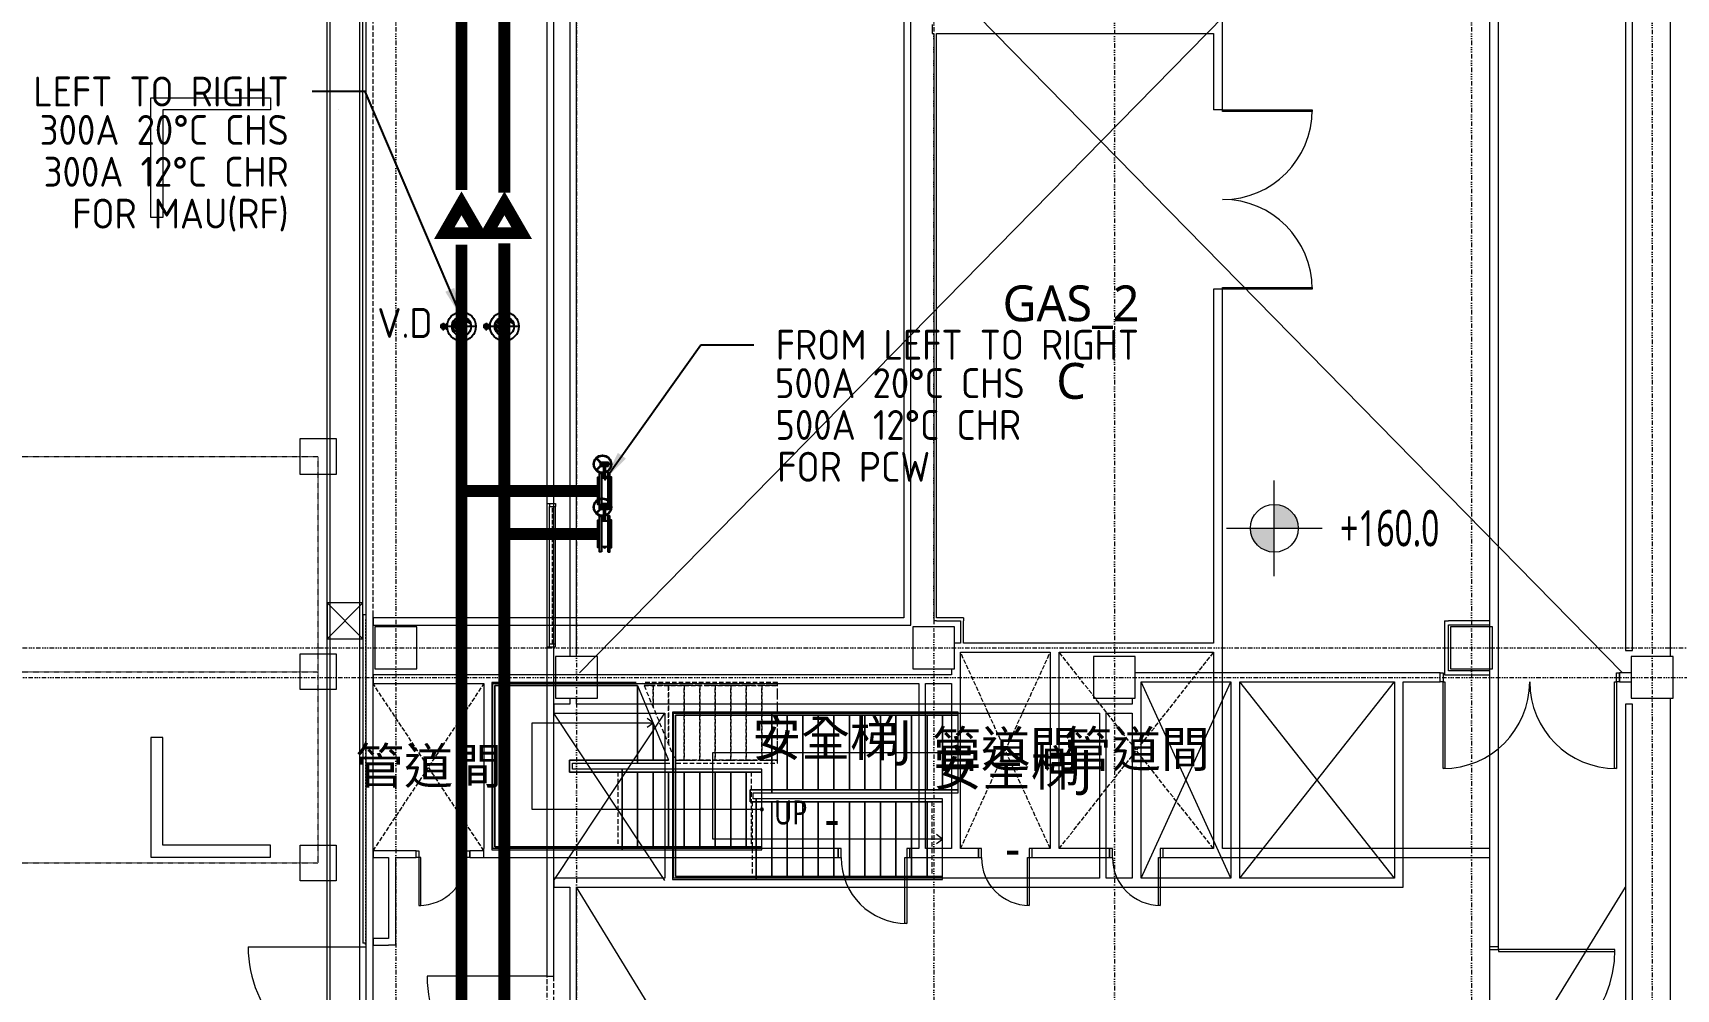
# Model space of a CAD drawing. Extents: x -168053 to 290600, y -560063 to 131745.
# Drawn here: x -9098 to 18400, y 24785 to 40782 of the extents above; entities that cross this region are included whole.
import ezdxf
from ezdxf.enums import TextEntityAlignment as Align

# ---------------------------------------------------------------- set-up
doc = ezdxf.new("R2010")
doc.units = 0
doc.header["$LTSCALE"] = 250
for name, pattern in [('H12PL1$0$DOTK2', [0.0166, 0.0083, -0.0083]), ('H12PL1$0$HIDDEN', [0.4, 0.3, -0.1]), ('H12PL1$0$JJP_三點線', [0.9, 0.3, -0.15, 0, -0.15, 0, -0.15, 0, -0.15]), ('H12PL1$0$JJP_虛線(退縮線、投影線、地下室範圍、非屬本工程、圖面分區)', [0.45, 0.3, -0.15]), ('H12PL1$0$虛線', [0.846667, 0.423333, -0.423333]), ('H12PL25$0$HIDDEN', [0.4, 0.3, -0.1]), ('H12PL25$0$JJP_三點線', [0.9, 0.3, -0.15, 0, -0.15, 0, -0.15, 0, -0.15]), ('H12PL25$0$JJP_虛線(退縮線、投影線、地下室範圍、非屬本工程、圖面分區)', [0.45, 0.3, -0.15]), ('XFM2P25-200K$0$CENTER', [2, 1.25, -0.25, 0.25, -0.25])]:
    doc.linetypes.add(name, pattern=pattern)
for name, color, linetype in [('H12PL1$0$A-LABEL-HIGH.200K', 252, 'Continuous'), ('H12PL1$0$A-OBJE-2D', 252, 'Continuous'), ('H12PL1$0$A-STRS', 252, 'Continuous'), ('H12PL1$0$A-TEXT', 252, 'Continuous'), ('H12PL1$0$A-WALL-EX', 252, 'Continuous'), ('H12PL1$0$A-WALL-IN', 252, 'Continuous'), ('H12PL1$0$A-ZONE', 252, 'Continuous'), ('H12PL1$0$Door', 252, 'Continuous'), ('H12PL1$0$Hattch', 252, 'Continuous'), ('H12PL1$0$L10_14_Defpoints', 252, 'Continuous'), ('H12PL1$0$L10_14_SIAGE1', 252, 'Continuous'), ('H12PL1$0$L10_14_SIAGE2', 252, 'Continuous'), ('H12PL1$0$L10_14_STANTION新設', 252, 'Continuous'), ('H12PL1$0$L10_14_SUGATA3', 252, 'Continuous'), ('H12PL1$0$L10_14_SUGATA4', 252, 'Continuous'), ('H12PL1$0$L10_14_TATEGU1', 252, 'Continuous'), ('H12PL1$0$L10_14_TATEGU3', 252, 'Continuous'), ('H12PL1$0$S-COL', 252, 'Continuous'), ('H12PL1$0$S-FNDN', 252, 'Continuous'), ('H12PL1$0$S-GRID', 252, 'Continuous'), ('H12PL25$0$A-OBJE-2D', 252, 'Continuous'), ('H12PL25$0$A-STRS', 252, 'Continuous'), ('H12PL25$0$A-WALL-EX', 252, 'Continuous'), ('H12PL25$0$A-WALL-IN', 252, 'Continuous'), ('H12PL25$0$A-ZONE', 252, 'Continuous'), ('H12PL25$0$Door', 252, 'Continuous'), ('H12PL25$0$S-COL', 252, 'Continuous'), ('H12PL25$0$S-GRID', 252, 'Continuous'), ('H12PL25$0$Window', 252, 'Continuous'), ('XFM2P25-200K$0$$0$M-PIPE-TEXT', 3, 'Continuous'), ('XFM2P25-200K$0$$0$M-PIPE-TEXT-ARROR', 91, 'Continuous'), ('XFM2P25-200K$0$M-CWTR-CENT', 1, 'XFM2P25-200K$0$CENTER'), ('XFM2P25-200K$0$M-CWTR-PIPE', 4, 'Continuous'), ('XFM2P25-200K$0$M-PIPE-CHWR13', 94, 'Continuous'), ('XFM2P25-200K$0$M-PIPE-CHWS12', 130, 'Continuous'), ('XFM2P25-200K$0$U-PCW-V', 2, 'Continuous')]:
    doc.layers.add(name, color=color, linetype=linetype)
doc.styles.add('H12PL1$0$Standard', font='', dxfattribs={"width": 0.8})
doc.styles.add('H12PL25$0$Standard', font='', dxfattribs={"width": 0.8})
doc.styles.add('XFM2P25-200K$0$$0$aa-txt', font='isocp.shx', dxfattribs={"bigfont": 'chineset.shx'})
doc.styles.get('H12PL1$0$Standard').set_extended_font_data('Microsoft JhengHei')
doc.styles.get('H12PL25$0$Standard').set_extended_font_data('Microsoft JhengHei')
doc.dimstyles.new('XFM2P25-200K$0$$0$adim-200', dxfattribs={"dimscale": 200, "dimtxt": 0.3, "dimasz": 2.5, "dimexe": 0.1, "dimexo": 0.5, "dimgap": 0.15, "dimtad": 0, "dimdec": 4, "dimzin": 3, "dimdsep": 46, "dimtxsty": 'XFM2P25-200K$0$$0$aa-txt', "dimcen": 2.5, "dimclrd": 256, "dimclre": 256, "dimclrt": 256, "dimadec": 0, "dimazin": 0, "dimtfac": 1, "dimtdec": 4, "dimtmove": 0, "dimatfit": 3, "dimfxl": 1, "dimtolj": 1, "dimtzin": 0, "dimarcsym": 0})

# ---------------------------------------------------------------- blocks, each defined once
blk = doc.blocks.new('XFM2P25-200K$0$BV-16-P')
at = {"layer": 'XFM2P25-200K$0$U-PCW-V'}
for p, q in [((-2.6, 54.1), (6.4, 45)), ((-2.6, 35.3), (6.4, 44.3)), ((-1.9, 54.8), (7, 45.8)), ((-1.9, 34.6), (7, 43.5)), ((3.8, 47.6), (3.8, 41.7)), ((4.8, 48), (17.7, 48)), ((4.8, 41.3), (17.7, 41.3)), ((21.7, 45.2), (9.1, 45.2)), ((21.7, 44.2), (9.1, 44.2)), ((10, 30.8), (10, 41.3)), ((10, 21.6), (10, 29.8)), ((12.9, 31.7), (12.9, 41.3)), ((12.9, 21.6), (12.9, 30.6)), ((17.7, 45.2), (17.7, 48)), ((17.7, 41.3), (17.7, 44.2)), ((16.6, 21.6), (6.4, 21.6)), ((16.6, -21.6), (6.4, -21.6)), ((10.1, -22.8), (10.1, -21.9)), ((12.4, -23.1), (10.5, -23.1)), ((10.8, -22.8), (10.8, -21.9)), ((12.1, -22.8), (12.1, -21.9)), ((12.8, -22.8), (12.8, -21.9))]:
    blk.add_line(p, q, dxfattribs=at)
for points in [[(6.4, -29.8), (2.7, -29.8), (2.7, 29.8), (6.4, 29.8), (6.4, -29.8)], [(16.6, -29.8), (20.2, -29.8), (20.2, 29.8), (16.6, 29.8), (16.6, -29.8)], [(2.7, -22.9), (0, -22.9), (0, 22.9), (2.7, 22.9)], [(20.2, -22.9), (22.9, -22.9), (22.9, 22.9), (20.2, 22.9)]]:
    blk.add_lwpolyline(points, dxfattribs=at)
for radius in [15, 14, 1.4, 0.849]:
    blk.add_circle((7.8, 44.7), radius, dxfattribs=at)
for centre, radius, start, end in [((9.8, -21.9), 0.342, 12.6804, 90), ((10.5, -21.9), 0.342, 12.6804, 167.3196), ((10.5, -22.7), 0.342, 192.6804, 347.3196), ((11.5, -22.6), 0.967, 46.3972, 133.6028), ((11.5, -22.1), 0.967, 226.3972, 313.6028), ((12.4, -21.9), 0.342, 12.6804, 167.3196), ((12.4, -22.7), 0.342, 192.6804, 347.3196), ((13.1, -21.9), 0.342, 90, 167.3196)]:
    blk.add_arc(centre, radius, start, end, dxfattribs=at)
blk = doc.blocks.new('*X29')
at = {"color": 0, "linetype": 'Continuous'}
for p, q in [((23878.14, 19730.59), (23880.07, 19732.52)), ((23878.18, 19729.39), (23881.3, 19732.51)), ((23878.59, 19728.57), (23882.28, 19732.26)), ((23879.23, 19727.97), (23883.12, 19731.86)), ((23880.12, 19727.62), (23883.83, 19731.33)), ((23881.21, 19727.47), (23884.44, 19730.7)), ((23882.02, 19727.05), (23884.93, 19729.96)), ((23882.61, 19726.4), (23885.3, 19729.09)), ((23882.8, 19724.12), (23885.48, 19726.79)), ((23882.96, 19725.51), (23885.52, 19728.07)), ((23883.38, 19723.46), (23884.65, 19724.73)), ((23881.32, 19722.63), (23881.45, 19722.77))]:
    blk.add_line(p, q, dxfattribs=at)
blk = doc.blocks.new('XFM2P25-200K$0$BVH-12-T')
at = {"layer": 'XFM2P25-200K$0$M-CWTR-CENT'}
for p, q in [((-22.7, 0), (22.7, 0)), ((0, -22.7), (0, 22.7))]:
    blk.add_line(p, q, dxfattribs=at)
at = {"layer": 'XFM2P25-200K$0$M-CWTR-PIPE'}
blk.add_circle((0, 0), 16.2, dxfattribs=at)
for centre, start, end in [((0.2, 8.1), 91.0793, 268.9207), ((-0.2, -8.1), 271.0793, 88.9207)]:
    blk.add_arc(centre, 8.1, start, end, dxfattribs=at)
at = {"layer": 'XFM2P25-200K$0$U-PCW-V'}
for p, q in [((-5, 31.2), (-5, 29.5)), ((5, 31.2), (-5, 31.2)), ((-5, 29.5), (5, 29.5)), ((-4.5, 31.7), (-4.5, 31.3)), ((-4.5, 28.9), (-4.5, 29.4)), ((-3.5, 31.8), (-4.4, 31.8)), ((-3.5, 28.8), (-4.4, 28.8)), ((-4.2, 31.7), (-4.2, 31.3)), ((-4.2, 28.9), (-4.2, 29.4)), ((-3.7, 31.7), (-3.7, 31.3)), ((-3.7, 28.9), (-3.7, 29.4)), ((-3.4, 31.7), (-3.4, 31.3)), ((-3.4, 28.9), (-3.4, 29.4)), ((-2.9, 33.5), (-2.9, 33)), ((-2.4, 33.5), (-2.9, 33.5)), ((-2.4, 33), (-2.9, 33)), ((-2.4, 31.8), (-2.4, 34.7)), ((2.4, 34.7), (-2.4, 34.7)), ((2.4, 31.8), (-2.4, 31.8)), ((-2.1, 26), (-2.1, 29.4)), ((-1.5, 24.1), (-1.5, 28.5)), ((-1.1, 31.2), (-1.1, 31.8)), ((1.1, 31.2), (1.1, 31.8)), ((1.5, 24.1), (1.5, 28.5)), ((2.1, 26), (2.1, 29.4)), ((2.4, 31.8), (2.4, 34.7)), ((2.4, 33.5), (2.9, 33.5)), ((2.4, 33), (2.9, 33)), ((2.9, 33.5), (2.9, 33)), ((3.4, 31.7), (3.4, 31.3)), ((3.4, 28.9), (3.4, 29.4)), ((3.5, 31.8), (4.4, 31.8)), ((3.5, 28.8), (4.4, 28.8)), ((3.7, 31.7), (3.7, 31.3)), ((3.7, 28.9), (3.7, 29.4)), ((4.2, 31.7), (4.2, 31.3)), ((4.2, 28.9), (4.2, 29.4)), ((4.5, 31.7), (4.5, 31.3)), ((4.5, 28.9), (4.5, 29.4)), ((5, 31.2), (5, 29.5)), ((-4.1, 24.9), (-4.1, 23.8)), ((-3.1, 25.9), (-2.5, 25.9)), ((3.1, 25.9), (2.5, 25.9)), ((4.1, 24.9), (4.1, 23.8))]:
    blk.add_line(p, q, dxfattribs=at)
blk.add_circle((0, 0), 24.1, dxfattribs=at)
for centre, radius, start, end in [((-4.7, 31.3), 0.143, 270, 347.3196), ((-4.7, 29.3), 0.143, 12.6804, 90), ((-4.4, 31.7), 0.143, 12.6804, 167.3196), ((-4.4, 31.3), 0.143, 192.6804, 347.3196), ((-4.4, 29.3), 0.143, 12.6804, 167.3196), ((-4.4, 29), 0.143, 192.6804, 347.3196), ((-4, 31.4), 0.406, 46.3972, 133.6028), ((-4, 31.6), 0.406, 226.3972, 313.6028), ((-4, 29.1), 0.406, 46.3972, 133.6028), ((-4, 29.2), 0.406, 226.3972, 313.6028), ((-3.5, 31.7), 0.143, 12.6804, 167.3196), ((-3.5, 31.3), 0.143, 192.6804, 347.3196), ((-3.5, 29.3), 0.143, 12.6804, 167.3196), ((-3.5, 29), 0.143, 192.6804, 347.3196), ((-3.3, 31.3), 0.143, 192.6804, 270), ((-3.3, 29.3), 0.143, 90, 167.3196), ((-2.5, 28.5), 1, 0, 90), ((2.5, 28.5), 1, 90, 180), ((3.3, 31.3), 0.143, 270, 347.3196), ((3.3, 29.3), 0.143, 12.6804, 90), ((3.5, 31.7), 0.143, 12.6804, 167.3196), ((3.5, 31.3), 0.143, 192.6804, 347.3196), ((3.5, 29.3), 0.143, 12.6804, 167.3196), ((3.5, 29), 0.143, 192.6804, 347.3196), ((4, 31.4), 0.406, 46.3972, 133.6028), ((4, 31.6), 0.406, 226.3972, 313.6028), ((4, 29.1), 0.406, 46.3972, 133.6028), ((4, 29.2), 0.406, 226.3972, 313.6028), ((4.4, 31.7), 0.143, 12.6804, 167.3196), ((4.4, 31.3), 0.143, 192.6804, 347.3196), ((4.4, 29.3), 0.143, 12.6804, 167.3196), ((4.4, 29), 0.143, 192.6804, 347.3196), ((4.7, 31.3), 0.143, 192.6804, 270), ((4.7, 29.3), 0.143, 90, 167.3196), ((-3.1, 24.9), 1, 90, 180), ((-2.5, 26.9), 1, 270, 0), ((2.5, 26.9), 1, 180, 270), ((3.1, 24.9), 1, 0, 90)]:
    blk.add_arc(centre, radius, start, end, dxfattribs=at)
at = {"layer": 'XFM2P25-200K$0$M-CWTR-PIPE', "xscale": 3.2385, "yscale": 3.2385, "zscale": 3.2385}
blk.add_blockref('*X29', (-77337.1, -63887.7), dxfattribs=at)
blk = doc.blocks.new('H12PL25')
at = {"layer": 'H12PL25$0$A-OBJE-2D', "lineweight": 0}
for p, q in [((50, 30075), (17500, 47875)), ((17500, 30075), (50, 47875)), ((9450, 26640), (10950, 29925)), ((10950, 26640), (9450, 29925)), ((11100, 26640), (13685, 29925)), ((13685, 26640), (11100, 29925)), ((-380, 26602.5), (1475, 29400)), ((1475, 26602.5), (-380, 29400)), ((0, -2100), (17550, 26490)), ((17550, -2100), (0, 26490))]:
    blk.add_line(p, q, dxfattribs=at)
at = {"layer": 'H12PL25$0$A-STRS', "lineweight": 0}
for p, q in [((3265, 29420), (1605, 29420)), ((1605, 29420), (1605, 26620)), ((1655, 26670), (1655, 29370)), ((1655, 29370), (3265, 29370)), ((3265, 29370), (1655, 29370)), ((1655, 29370), (1655, 26670)), ((3265, 29370), (1655, 29370)), ((1655, 29370), (1655, 26670)), ((3265, 29370), (3265, 29420)), ((6385, 29420), (3265, 29420)), ((3265, 29420), (3265, 29370)), ((3265, 29370), (6385, 29370)), ((6385, 29370), (3265, 29370)), ((3265, 29370), (3265, 28120)), ((3265, 29370), (3265, 28120)), ((3265, 28120), (3265, 29370)), ((3525, 29370), (3265, 29370)), ((3265, 29370), (3265, 28120)), ((3525, 29370), (3525, 28120)), ((3525, 28120), (3525, 29370)), ((3525, 29370), (3525, 28120)), ((3785, 29370), (3525, 29370)), ((3785, 29370), (3785, 28120)), ((3785, 28120), (3785, 29370)), ((3785, 29370), (3785, 28120)), ((4045, 29370), (3785, 29370)), ((4045, 29370), (4045, 28120)), ((4045, 28120), (4045, 29370)), ((4045, 29370), (4045, 28120)), ((4305, 29370), (4045, 29370)), ((4305, 29370), (4305, 28120)), ((4305, 28120), (4305, 29370)), ((4305, 29370), (4305, 28120)), ((4565, 29370), (4305, 29370)), ((4565, 29370), (4565, 28120)), ((4565, 28120), (4565, 29370)), ((4565, 29370), (4565, 28120)), ((4825, 29370), (4565, 29370)), ((4825, 29370), (4825, 28120)), ((4825, 28120), (4825, 29370)), ((4825, 29370), (4825, 28120)), ((5085, 29370), (4825, 29370)), ((5085, 29370), (5085, 28120)), ((5085, 28120), (5085, 29370)), ((5085, 29370), (5085, 28120)), ((5345, 29370), (5085, 29370)), ((5345, 29370), (5345, 28120)), ((5345, 28120), (5345, 29370)), ((5345, 29370), (5345, 28120)), ((5605, 29370), (5345, 29370)), ((5605, 29370), (5605, 28120)), ((5605, 28120), (5605, 29370)), ((5605, 29370), (5605, 28120)), ((5865, 29370), (5605, 29370)), ((5865, 29370), (5865, 28120)), ((5865, 28120), (5865, 29370)), ((5865, 29370), (5865, 28120)), ((6125, 29370), (5865, 29370)), ((6125, 29370), (6125, 28120)), ((6125, 28120), (6125, 29370)), ((6125, 29370), (6125, 28120)), ((6385, 29370), (6125, 29370)), ((6385, 29370), (6385, 29420)), ((6385, 28120), (6385, 29370)), ((6385, 28120), (6385, 29370)), ((2280, 27295), (2280, 28745)), ((2280, 28745), (3265, 28745)), ((3265, 28745), (6125, 28745)), ((6125, 28745), (6385, 28745)), ((3265, 28120), (2905, 28120)), ((2905, 28120), (2905, 27920)), ((2905, 27920), (2905, 28120)), ((2905, 28120), (3265, 28120)), ((2905, 27920), (2905, 28120)), ((2905, 28120), (3265, 28120)), ((2955, 27970), (2955, 28070)), ((2955, 28070), (3265, 28070)), ((3265, 28070), (3265, 28120)), ((6385, 28120), (3265, 28120)), ((3265, 28120), (3265, 28070)), ((3265, 28120), (6385, 28120)), ((3265, 28120), (3525, 28120)), ((3265, 28070), (6385, 28070)), ((3525, 28120), (3785, 28120)), ((3785, 28120), (4045, 28120)), ((4045, 28120), (4305, 28120)), ((4305, 28120), (4565, 28120)), ((4565, 28120), (4825, 28120)), ((4825, 28120), (5085, 28120)), ((5085, 28120), (5345, 28120)), ((5345, 28120), (5605, 28120)), ((5605, 28120), (5865, 28120)), ((5865, 28120), (6125, 28120)), ((6125, 28120), (6385, 28120)), ((6385, 28070), (6385, 28120)), ((2905, 27920), (3005, 27920)), ((2937.34, 27920), (2905, 27920)), ((3005, 27920), (2905, 27920)), ((3005, 27920), (2937.34, 27920)), ((3005, 27970), (2955, 27970)), ((6125, 27970), (3005, 27970)), ((3005, 27970), (3005, 27920)), ((3005, 27920), (3005, 27970)), ((3005, 27920), (6125, 27920)), ((6125, 27920), (3005, 27920)), ((3005, 26670), (3005, 27920)), ((3005, 26670), (3005, 27920)), ((3005, 26670), (3005, 27920)), ((3265, 27920), (3005, 27920)), ((3005, 27920), (3005, 26670)), ((3005, 26670), (3005, 27920)), ((3265, 26670), (3265, 27920)), ((3525, 27920), (3265, 27920)), ((3265, 27920), (3265, 26670)), ((3265, 26670), (3265, 27920)), ((3525, 26670), (3525, 27920)), ((3785, 27920), (3525, 27920)), ((3525, 27920), (3525, 26670)), ((3525, 26670), (3525, 27920)), ((3785, 26670), (3785, 27920)), ((4045, 27920), (3785, 27920)), ((3785, 27920), (3785, 26670)), ((3785, 26670), (3785, 27920)), ((4045, 26670), (4045, 27920)), ((4305, 27920), (4045, 27920)), ((4045, 27920), (4045, 26670)), ((4045, 26670), (4045, 27920)), ((4305, 26670), (4305, 27920)), ((4565, 27920), (4305, 27920)), ((4305, 27920), (4305, 26670)), ((4305, 26670), (4305, 27920)), ((4565, 26670), (4565, 27920)), ((4825, 27920), (4565, 27920)), ((4565, 27920), (4565, 26670)), ((4565, 26670), (4565, 27920)), ((4825, 26670), (4825, 27920)), ((5085, 27920), (4825, 27920)), ((4825, 27920), (4825, 26670)), ((4825, 26670), (4825, 27920)), ((5085, 26670), (5085, 27920)), ((5345, 27920), (5085, 27920)), ((5085, 27920), (5085, 26670)), ((5085, 26670), (5085, 27920)), ((5345, 26670), (5345, 27920)), ((5605, 27920), (5345, 27920)), ((5345, 27920), (5345, 26670)), ((5345, 26670), (5345, 27920)), ((5605, 26670), (5605, 27920)), ((5865, 27920), (5605, 27920)), ((5605, 27920), (5605, 26670)), ((5605, 26670), (5605, 27920)), ((5865, 26670), (5865, 27920)), ((6125, 27920), (5865, 27920)), ((5865, 27920), (5865, 26670)), ((5865, 26670), (5865, 27920)), ((6125, 27920), (6125, 27970)), ((6125, 26670), (6125, 27920)), ((6125, 26670), (6125, 27920)), ((3005, 27295), (2280, 27295)), ((5865, 27295), (3005, 27295)), ((6125, 27295), (5865, 27295)), ((6125, 27295), (6025, 27370)), ((6025, 27220), (6125, 27295)), ((1605, 26620), (3005, 26620)), ((3005, 26670), (1655, 26670)), ((1655, 26670), (2937.34, 26670)), ((1655, 26670), (3005, 26670)), ((2937.34, 26670), (3005, 26670)), ((6125, 26670), (3005, 26670)), ((3005, 26670), (3005, 26620)), ((3005, 26620), (3005, 26670)), ((3005, 26670), (6125, 26670)), ((3005, 26670), (3265, 26670)), ((3005, 26620), (6125, 26620)), ((3265, 26670), (3525, 26670)), ((3525, 26670), (3785, 26670)), ((3785, 26670), (4045, 26670)), ((4045, 26670), (4305, 26670)), ((4305, 26670), (4565, 26670)), ((4565, 26670), (4825, 26670)), ((4825, 26670), (5085, 26670)), ((5085, 26670), (5345, 26670)), ((5345, 26670), (5605, 26670)), ((5605, 26670), (5865, 26670)), ((5865, 26670), (6125, 26670)), ((6125, 26620), (6125, 26670))]:
    blk.add_line(p, q, dxfattribs=at)
at = {"layer": 'H12PL25$0$A-STRS', "linetype": 'H12PL25$0$JJP_虛線(退縮線、投影線、地下室範圍、非屬本工程、圖面分區)', "lineweight": 0}
for p, q in [((3265, 29370), (3265, 28120)), ((2937.34, 27920), (2937.34, 26670)), ((5945.91, 27920), (5945.91, 26670))]:
    blk.add_line(p, q, dxfattribs=at)
at = {"layer": 'H12PL25$0$A-STRS', "lineweight": 0, "flags": 128}
blk.add_lwpolyline([(6385, 28770, 1), (6385, 28720, 1)], format="xyb", close=True, dxfattribs=at)
at = {"layer": 'H12PL25$0$A-WALL-EX', "linetype": 'H12PL25$0$JJP_虛線(退縮線、投影線、地下室範圍、非屬本工程、圖面分區)', "lineweight": 0}
blk.add_line((-500, 82879.97), (-500, -2529.97), dxfattribs=at)
at = {"layer": 'H12PL25$0$A-WALL-EX', "lineweight": 0}
for p, q in [((-500, 32910), (-380, 32910)), ((-500, 32910), (-500, 30510)), ((-380, 30510), (-380, 32910)), ((-500, 30510), (-380, 30510)), ((-500, 25000), (-385, 25000)), ((-385, 25000), (-380, 25000))]:
    blk.add_line(p, q, dxfattribs=at)
at = {"layer": 'H12PL25$0$A-WALL-EX', "linetype": 'H12PL25$0$JJP_虛線(退縮線、投影線、地下室範圍、非屬本工程、圖面分區)', "lineweight": 0, "flags": 128}
for points in [[(-500.03, 83000), (-500.03, -2650)], [(-380, -2529.97), (-380, 82879.97)]]:
    blk.add_lwpolyline(points, dxfattribs=at)
at = {"layer": 'H12PL25$0$A-WALL-EX', "lineweight": 0, "flags": 128}
for points in [[(-500, 45650), (-500, 32910)], [(-380, 32910), (-380, 45650)], [(-500, 30510), (-500, 25000)], [(-380, 25000), (-380, 30510)]]:
    blk.add_lwpolyline(points, dxfattribs=at)
at = {"layer": 'H12PL25$0$A-WALL-IN', "lineweight": 0}
for p, q in [((14450, 29925), (14450, 30075)), ((17450, 29925), (17450, 30075)), ((-380, 26640), (-380, 26490))]:
    blk.add_line(p, q, dxfattribs=at)
at = {"layer": 'H12PL25$0$A-WALL-IN', "lineweight": 0, "flags": 128}
for points in [[(-112.5, 44650), (-112.5, 30350)], [(0, 30350), (0, 44650)], [(17550, 44550), (17550, 30450)], [(17672, 30450), (17672, 44550)], [(18300, 44650), (18300, 30350)], [(17550, 30450), (17672, 30450)], [(14450, 30075), (9350, 30075)], [(17650, 30075), (17450, 30075)], [(9450, 29550), (9450, 29925)], [(9450, 29925), (10950, 29925)], [(10950, 29925), (10950, 26640)], [(11100, 26640), (11100, 29925)], [(11100, 29925), (13685, 29925)], [(13685, 29925), (13685, 26640)], [(13835, 26640), (13835, 29925)], [(13835, 29925), (14450, 29925)], [(17450, 29925), (17650, 29925)], [(-112.5, 29550), (-380, 29550)], [(-380, 29550), (-380, 29400)], [(-112.5, 29650), (-112.5, 29550)], [(0, 29550), (0, 29650)], [(9300, 29550), (0, 29550)], [(9300, 29650), (9300, 29550)], [(9450, 29400), (9450, 29550)], [(17672, 29550), (17550, 29550)], [(17550, 29550), (17550, 15450)], [(17672, 15450), (17672, 29550)], [(18300, 29650), (18300, 15350)], [(-380, 29400), (1475, 29400)], [(1475, 29400), (1475, 26640)], [(1625, 26640), (1625, 29400)], [(1625, 29400), (8750, 29400)], [(8750, 29400), (8750, 26640)], [(8862.5, 26640), (8862.5, 29400)], [(8862.5, 29400), (9300, 29400)], [(9300, 29400), (9300, 26640)], [(9450, 26640), (9450, 29400)], [(1475, 26640), (-380, 26640)], [(-380, 26490), (-112.5, 26490)], [(-112.5, 26490), (-112.5, 15350)], [(0, 26490), (13835, 26490)], [(0, 15350), (0, 26490)], [(8750, 26640), (1625, 26640)], [(9300, 26640), (8862.5, 26640)], [(10950, 26640), (9450, 26640)], [(13685, 26640), (11100, 26640)], [(13835, 26490), (13835, 26640)]]:
    blk.add_lwpolyline(points, dxfattribs=at)
at = {"layer": 'H12PL25$0$Door', "lineweight": 0}
for p, q in [((14450, 29925), (14450, 30075)), ((14450, 30075), (14500, 30075)), ((14500, 30075), (14500, 29925)), ((17400, 29925), (17400, 30075)), ((17400, 30075), (17450, 30075)), ((17450, 30075), (17450, 29925)), ((14500, 29925), (14450, 29925)), ((14500, 28475), (14500, 29925)), ((14500, 29925), (14530, 29925)), ((14530, 29925), (14530, 28475)), ((17370, 28475), (17370, 29925)), ((17370, 29925), (17400, 29925)), ((17400, 29925), (17400, 28475)), ((17450, 29925), (17400, 29925)), ((14530, 28475), (14500, 28475)), ((17400, 28475), (17370, 28475)), ((-500, 25000), (-2500, 25000)), ((-500, 25000), (-385, 25000)), ((-500, 25000), (-385, 25000)), ((-385, 25000), (-380, 25000))]:
    blk.add_line(p, q, dxfattribs=at)
for centre, radius, start, end in [((14500, 29925), 1450, 270, 0), ((17400, 29925), 1450, 180, 270), ((-500, 25000), 2000, 180, 270)]:
    blk.add_arc(centre, radius, start, end, dxfattribs=at)
at = {"layer": 'H12PL25$0$S-COL', "lineweight": 0, "flags": 128}
for points in [[(-350, 29650), (350, 29650), (350, 30350), (-350, 30350)], [(8650, 29650), (9350, 29650), (9350, 30350), (8650, 30350)], [(17650, 29650), (18350, 29650), (18350, 30350), (17650, 30350)]]:
    blk.add_lwpolyline(points, close=True, dxfattribs=at)
at = {"layer": 'H12PL25$0$S-GRID', "linetype": 'H12PL25$0$JJP_三點線', "lineweight": 0}
for p, q in [((0, 128250), (0, -28000)), ((9000, 128250), (9000, -28000)), ((18000, 128250), (18000, -28000)), ((-29000, 30000), (289600, 30000))]:
    blk.add_line(p, q, dxfattribs=at)
at = {"layer": 'H12PL25$0$Window', "lineweight": 0}
for p, q in [((-450, 32910), (-350, 32910)), ((-450, 32910), (-450, 32860)), ((-450, 30560), (-450, 32860)), ((-450, 32860), (-350, 32860)), ((-350, 32910), (-350, 32860)), ((-350, 30560), (-350, 32860)), ((-450, 30560), (-350, 30560)), ((-450, 30510), (-450, 30560)), ((-350, 30510), (-350, 30560)), ((-450, 30510), (-350, 30510))]:
    blk.add_line(p, q, dxfattribs=at)
at = {"layer": 'H12PL25$0$Window', "linetype": 'H12PL25$0$HIDDEN', "lineweight": 0}
blk.add_line((-400, 30560), (-400, 32860), dxfattribs=at)
at = {"layer": 'H12PL25$0$A-ZONE', "style": 'H12PL25$0$Standard'}
for s, p in [('安全梯J', (7297.91, 28785.24)), ('-', (7297.91, 27443.35))]:
    blk.add_text(s, height=600, dxfattribs=at).set_placement(p, align=Align.TOP_CENTER)
blk = doc.blocks.new('H12PL1')
at = {"layer": 'H12PL1$0$Hattch', "linetype": 'Continuous', "lineweight": 0}
for points in [[(14700, 32000), (15100, 32000), (15069.55, 32153.07), (14982.84, 32282.84), (14853.07, 32369.55), (14700, 32400)], [(14700, 32000), (14300, 32000), (14330.45, 31846.93), (14417.16, 31717.16), (14546.93, 31630.45), (14700, 31600)]]:
    blk.add_hatch(color=256, dxfattribs=at).paths.add_polyline_path(points)
at = {"layer": 'H12PL1$0$A-LABEL-HIGH.200K', "lineweight": 0}
for p, q in [((14700, 31200), (14700, 32800)), ((13900, 32000), (15500, 32000))]:
    blk.add_line(p, q, dxfattribs=at)
blk.add_circle((14700, 32000), 400, dxfattribs=at)
at = {"layer": 'H12PL1$0$A-OBJE-2D', "linetype": 'H12PL1$0$HIDDEN', "lineweight": 0}
for p, q in [((9450, 26640), (10950, 29925)), ((10950, 26640), (9450, 29925)), ((11100, 26640), (13685, 29925)), ((13685, 26640), (11100, 29925)), ((-380, 26602.5), (1475, 29400)), ((1475, 26602.5), (-380, 29400))]:
    blk.add_line(p, q, dxfattribs=at)
at = {"layer": 'H12PL1$0$A-STRS', "lineweight": 0}
for p, q in [((4024.2, 29420), (1605, 29420)), ((1605, 29420), (1605, 26620)), ((1655, 26670), (1655, 29370)), ((1655, 29370), (4045, 29370)), ((4045, 29370), (1655, 29370)), ((1655, 29370), (1655, 26670)), ((4045, 29370), (1655, 29370)), ((1655, 29370), (1655, 26670)), ((4045, 29370), (4045, 28120)), ((4045, 29370), (4045, 28120)), ((4045, 28120), (4045, 29370)), ((4045, 29370), (4045, 28120)), ((4045, 29370), (4565, 28120)), ((2280, 27295), (2280, 28745)), ((2280, 28745), (4045, 28745)), ((4045, 28745), (4305, 28745)), ((4305, 28745), (4205, 28820)), ((4205, 28670), (4305, 28745)), ((4305, 28745), (4305, 28120)), ((4305, 28120), (4305, 28745)), ((4305, 28745), (4305, 28120)), ((4045, 28120), (2905, 28120)), ((2905, 28120), (2905, 27920)), ((2905, 27920), (2905, 28120)), ((2905, 28120), (4045, 28120)), ((2905, 27920), (2905, 28120)), ((2905, 28120), (4045, 28120)), ((2955, 27970), (2955, 28070)), ((2955, 28070), (4045, 28070)), ((4045, 28070), (4045, 28120)), ((4565, 28120), (4045, 28120)), ((4045, 28120), (4045, 28070)), ((4045, 28120), (4565, 28120)), ((4045, 28120), (4305, 28120)), ((4045, 28070), (4585.8, 28070)), ((4305, 28120), (4565, 28120)), ((2905, 27920), (3785, 27920)), ((3715.58, 27920), (2905, 27920)), ((3785, 27920), (2905, 27920)), ((3785, 27970), (2955, 27970)), ((3785, 27920), (3715.58, 27920)), ((6125, 27970), (3785, 27970)), ((3785, 27970), (3785, 27920)), ((3785, 27920), (3785, 27970)), ((3785, 27920), (6125, 27920)), ((6125, 27920), (3785, 27920)), ((3785, 26670), (3785, 27920)), ((3785, 26670), (3785, 27920)), ((3785, 26670), (3785, 27920)), ((4045, 27920), (3785, 27920)), ((3785, 27920), (3785, 26670)), ((3785, 26670), (3785, 27920)), ((4045, 26670), (4045, 27920)), ((4305, 27920), (4045, 27920)), ((4045, 27920), (4045, 26670)), ((4045, 26670), (4045, 27920)), ((4305, 26670), (4305, 27920)), ((4565, 27920), (4305, 27920)), ((4305, 27920), (4305, 26670)), ((4305, 26670), (4305, 27920)), ((4565, 26670), (4565, 27920)), ((4825, 27920), (4565, 27920)), ((4565, 27920), (4565, 26670)), ((4565, 26670), (4565, 27920)), ((4825, 26670), (4825, 27920)), ((5085, 27920), (4825, 27920)), ((4825, 27920), (4825, 26670)), ((4825, 26670), (4825, 27920)), ((5085, 26670), (5085, 27920)), ((5345, 27920), (5085, 27920)), ((5085, 27920), (5085, 26670)), ((5085, 26670), (5085, 27920)), ((5345, 26670), (5345, 27920)), ((5605, 27920), (5345, 27920)), ((5345, 27920), (5345, 26670)), ((5345, 26670), (5345, 27920)), ((5605, 26670), (5605, 27920)), ((5865, 27920), (5605, 27920)), ((5605, 27920), (5605, 26670)), ((5605, 26670), (5605, 27920)), ((5865, 26670), (5865, 27920)), ((6125, 27920), (5865, 27920)), ((5865, 27920), (5865, 26670)), ((5865, 26670), (5865, 27920)), ((6125, 27920), (6125, 27970)), ((6125, 26670), (6125, 27920)), ((6125, 26670), (6125, 27920)), ((3785, 27295), (2280, 27295)), ((5865, 27295), (3785, 27295)), ((6125, 27295), (5865, 27295)), ((1605, 26620), (3785, 26620)), ((3785, 26670), (1655, 26670)), ((1655, 26670), (3715.58, 26670)), ((1655, 26670), (3785, 26670)), ((3715.58, 26670), (3785, 26670)), ((6125, 26670), (3785, 26670)), ((3785, 26670), (3785, 26620)), ((3785, 26620), (3785, 26670)), ((3785, 26670), (6125, 26670)), ((3785, 26670), (4045, 26670)), ((3785, 26620), (6125, 26620)), ((4045, 26670), (4305, 26670)), ((4305, 26670), (4565, 26670)), ((4565, 26670), (4825, 26670)), ((4825, 26670), (5085, 26670)), ((5085, 26670), (5345, 26670)), ((5345, 26670), (5605, 26670)), ((5605, 26670), (5865, 26670)), ((5865, 26670), (6125, 26670)), ((6125, 26620), (6125, 26670))]:
    blk.add_line(p, q, dxfattribs=at)
at = {"layer": 'H12PL1$0$A-STRS', "linetype": 'H12PL1$0$JJP_虛線(退縮線、投影線、地下室範圍、非屬本工程、圖面分區)', "lineweight": 0}
for p, q in [((4045, 29370), (4045, 28120)), ((6385, 29420), (4132.51, 29420)), ((4153.31, 29370), (6385, 29370)), ((4305, 29370), (4153.31, 29370)), ((4153.31, 29370), (4673.31, 28120)), ((4305, 29370), (4305, 29005.36)), ((4305, 29005.36), (4305, 29370)), ((4305, 29370), (4305, 29005.36)), ((4565, 29370), (4305, 29370)), ((4565, 29370), (4565, 28380.36)), ((4565, 28380.36), (4565, 29370)), ((4565, 29370), (4565, 28380.36)), ((4825, 29370), (4565, 29370)), ((4825, 29370), (4825, 28120)), ((4825, 28120), (4825, 29370)), ((4825, 29370), (4825, 28120)), ((5085, 29370), (4825, 29370)), ((5085, 29370), (5085, 28120)), ((5085, 28120), (5085, 29370)), ((5085, 29370), (5085, 28120)), ((5345, 29370), (5085, 29370)), ((5345, 29370), (5345, 28120)), ((5345, 28120), (5345, 29370)), ((5345, 29370), (5345, 28120)), ((5605, 29370), (5345, 29370)), ((5605, 29370), (5605, 28120)), ((5605, 28120), (5605, 29370)), ((5605, 29370), (5605, 28120)), ((5865, 29370), (5605, 29370)), ((5865, 29370), (5865, 28120)), ((5865, 28120), (5865, 29370)), ((5865, 29370), (5865, 28120)), ((6125, 29370), (5865, 29370)), ((6125, 29370), (6125, 28120)), ((6125, 28120), (6125, 29370)), ((6125, 29370), (6125, 28120)), ((6385, 29370), (6125, 29370)), ((6385, 29370), (6385, 29420)), ((6385, 28120), (6385, 29370)), ((6385, 28120), (4673.31, 28120)), ((4673.31, 28120), (4825, 28120)), ((4694.11, 28070), (6385, 28070)), ((4825, 28120), (5085, 28120)), ((5085, 28120), (5345, 28120)), ((5345, 28120), (5605, 28120)), ((5605, 28120), (5865, 28120)), ((5865, 28120), (6125, 28120)), ((6125, 28120), (6385, 28120)), ((6385, 28070), (6385, 28120)), ((3715.58, 27920), (3715.58, 26670)), ((5946.78, 27920), (5946.78, 26670))]:
    blk.add_line(p, q, dxfattribs=at)
at = {"layer": 'H12PL1$0$A-STRS', "linetype": 'H12PL1$0$虛線', "lineweight": 0}
for p, q in [((6385, 29370), (4153.31, 29370)), ((6385, 28120), (6385, 29370)), ((4673.31, 28120), (6385, 28120))]:
    blk.add_line(p, q, dxfattribs=at)
at = {"layer": 'H12PL1$0$A-STRS', "lineweight": 0, "flags": 128}
blk.add_lwpolyline([(6125, 27320, 1), (6125, 27270, 1)], format="xyb", close=True, dxfattribs=at)
at = {"layer": 'H12PL1$0$A-WALL-EX', "linetype": 'H12PL1$0$JJP_虛線(退縮線、投影線、地下室範圍、非屬本工程、圖面分區)', "lineweight": 0}
blk.add_line((-500, 82879.97), (-500, -2529.97), dxfattribs=at)
at = {"layer": 'H12PL1$0$A-WALL-EX', "linetype": 'H12PL1$0$JJP_虛線(退縮線、投影線、地下室範圍、非屬本工程、圖面分區)', "lineweight": 0, "flags": 128}
for points in [[(-500.03, 83000), (-500.03, -2650)], [(-380, -2529.97), (-380, 82879.97)], [(-500, 53800), (-500, 30550)], [(-380, 30550), (-380, 53800)]]:
    blk.add_lwpolyline(points, dxfattribs=at)
at = {"layer": 'H12PL1$0$A-WALL-EX', "lineweight": 0, "flags": 128}
for points in [[(8499.5, 59499.5), (8499.5, 30500.5)], [(8619.5, 30500.5), (8619.5, 59619.5)], [(-500, 30550), (-500, 16610)], [(-380, 16610), (-380, 30550)], [(8499.5, 30500.5), (-380.5, 30500.5)], [(-380.5, 30500.5), (-380.5, 30380.5)], [(-380.5, 30380.5), (8619.5, 30380.5)], [(8619.5, 30380.5), (8619.5, 30500.5)]]:
    blk.add_lwpolyline(points, dxfattribs=at)
at = {"layer": 'H12PL1$0$A-WALL-IN', "lineweight": 0}
for p, q in [((13835, 39000), (13685, 39000)), ((13835, 36000), (13685, 36000)), ((337.5, 26489.5), (337.5, 26602.5)), ((1237.5, 26489.5), (1237.5, 26602.5)), ((7400, 26490), (7400, 26640)), ((8600, 26490), (8600, 26640)), ((9750, 26490), (9750, 26640)), ((10650, 26490), (10650, 26640)), ((11942.5, 26490), (11942.5, 26640)), ((12842.5, 26490), (12842.5, 26640)), ((-380, 25137.5), (-380, 25024.5)), ((18450, 25000), (18300, 25000))]:
    blk.add_line(p, q, dxfattribs=at)
at = {"layer": 'H12PL1$0$A-WALL-IN', "lineweight": 0, "flags": 128}
for points in [[(18450, 25000), (18450, 67500)], [(13835, 39000), (13835, 51000)], [(18300, 44550), (18300, 30450)], [(8975, 40425), (8975, 40275)], [(8975, 40275), (9000, 40275)], [(9000, 40275), (9000, 30450)], [(9050, 40275), (13685, 40275)], [(9050, 30500), (9050, 40275)], [(13685, 40275), (13685, 39000)], [(13685, 36000), (13685, 30075)], [(13835, 26640), (13835, 36000)], [(9050, 30450), (9000, 30450)], [(9500, 30500), (9050, 30500)], [(9050, 30450), (9450, 30450)], [(9450, 30450), (9450, 30075)], [(9500, 30500), (9500, 30450)], [(9500, 30075), (9500, 30450)], [(17550, 30450), (17615, 30450)], [(17550, 30450), (17550, 29615)], [(18300, 30450), (17615, 30450)], [(17615, 30385), (18300, 30385)], [(17615, 29615), (17615, 30385)], [(18300, 30385), (18300, 30350)], [(9450, 30075), (9350, 30075)], [(13685, 30075), (9500, 30075)], [(9450, 26640), (9450, 29925)], [(9450, 29925), (10950, 29925)], [(10950, 29925), (10950, 26640)], [(11100, 26640), (11100, 29925)], [(11100, 29925), (13685, 29925)], [(13685, 29925), (13685, 26640)], [(9300, 29550), (-380, 29550)], [(-380, 29550), (-380, 29400)], [(9300, 29650), (9300, 29550)], [(17550, 29615), (17550, 29550)], [(17550, 29550), (18300, 29550)], [(18300, 29615), (17615, 29615)], [(18300, 29650), (18300, 29615)], [(18300, 29550), (18300, 26640)], [(-380, 29400), (1475, 29400)], [(1475, 29400), (1475, 26640)], [(1625, 26640), (1625, 29400)], [(1625, 29400), (8750, 29400)], [(8750, 29400), (8750, 26640)], [(8862.5, 26640), (8862.5, 29400)], [(8862.5, 29400), (9300, 29400)], [(9300, 29400), (9300, 26640)], [(337.5, 26602.5), (-380, 26602.5)], [(-380, 26602.5), (-380, 26489.5)], [(-380, 26489.5), (-125, 26489.5)], [(-125, 26489.5), (-125, 25137.5)], [(0, 26489.5), (337.5, 26489.5)], [(0, 25024.5), (0, 26489.5)], [(1475, 26602.5), (1237.5, 26602.5)], [(1237.5, 26489.5), (1475, 26489.5)], [(1475, 26490), (1475, 26640)], [(1475, 26489.5), (1475, 26602.5)], [(1475, 26490), (7400, 26490)], [(7400, 26640), (1625, 26640)], [(8750, 26640), (8600, 26640)], [(8600, 26490), (9750, 26490)], [(9300, 26640), (8862.5, 26640)], [(9750, 26640), (9450, 26640)], [(10950, 26640), (10650, 26640)], [(10650, 26490), (11942.5, 26490)], [(11942.5, 26640), (11100, 26640)], [(13685, 26640), (12842.5, 26640)], [(12842.5, 26490), (13835, 26490)], [(18300, 26640), (13835, 26640)], [(13835, 26490), (18300, 26490)], [(18300, 26490), (18300, 25000)], [(-125, 25137.5), (-380, 25137.5)], [(-380, 25024.5), (-125, 25024.5)], [(0, 25024.5), (-125, 25024.5)]]:
    blk.add_lwpolyline(points, dxfattribs=at)
at = {"layer": 'H12PL1$0$Door', "lineweight": 0}
for p, q in [((13835, 39000), (13685, 39000)), ((13835, 39000), (15335, 39000)), ((13835, 38970), (13835, 39000)), ((15335, 38970), (13835, 38970)), ((15335, 39000), (15335, 38970)), ((13835, 36030), (15335, 36030)), ((13835, 36000), (13835, 36030)), ((15335, 36030), (15335, 36000)), ((13835, 36000), (13685, 36000)), ((15335, 36000), (13835, 36000)), ((337.5, 26489.5), (337.5, 26602.5)), ((337.5, 26602.5), (387.5, 26602.5)), ((387.5, 26489.5), (337.5, 26489.5)), ((387.5, 26602.5), (387.5, 26489.5)), ((387.5, 26489.5), (387.5, 25689.5)), ((417.5, 26489.5), (387.5, 26489.5)), ((417.5, 25689.5), (417.5, 26489.5)), ((1187.5, 26489.5), (1187.5, 26602.5)), ((1187.5, 26602.5), (1237.5, 26602.5)), ((1237.5, 26489.5), (1187.5, 26489.5)), ((1237.5, 26602.5), (1237.5, 26489.5)), ((7450, 26640), (7400, 26640)), ((7400, 26640), (7400, 26490)), ((7400, 26490), (7450, 26490)), ((7450, 26490), (7450, 26640)), ((8520, 25390), (8520, 26490)), ((8520, 26490), (8550, 26490)), ((8600, 26640), (8550, 26640)), ((8550, 26640), (8550, 26490)), ((8550, 26490), (8550, 25390)), ((8550, 26490), (8600, 26490)), ((8600, 26490), (8600, 26640)), ((9800, 26640), (9750, 26640)), ((9750, 26640), (9750, 26490)), ((9750, 26490), (9800, 26490)), ((9800, 26490), (9800, 26640)), ((10570, 25690), (10570, 26490)), ((10570, 26490), (10600, 26490)), ((10650, 26640), (10600, 26640)), ((10600, 26640), (10600, 26490)), ((10600, 26490), (10600, 25690)), ((10600, 26490), (10650, 26490)), ((10650, 26490), (10650, 26640)), ((11992.5, 26640), (11942.5, 26640)), ((11942.5, 26640), (11942.5, 26490)), ((11942.5, 26490), (11992.5, 26490)), ((11992.5, 26490), (11992.5, 26640)), ((12762.5, 25690), (12762.5, 26490)), ((12762.5, 26490), (12792.5, 26490)), ((12842.5, 26640), (12792.5, 26640)), ((12792.5, 26640), (12792.5, 26490)), ((12792.5, 26490), (12792.5, 25690)), ((12792.5, 26490), (12842.5, 26490)), ((12842.5, 26490), (12842.5, 26640)), ((387.5, 25689.5), (417.5, 25689.5)), ((10600, 25690), (10570, 25690)), ((12792.5, 25690), (12762.5, 25690)), ((8550, 25390), (8520, 25390)), ((18450, 25000), (18300, 25000)), ((18300, 25000), (18300, 24950)), ((18300, 24950), (18450, 24950)), ((18450, 24950), (18450, 25000)), ((20400, 24950), (18450, 24950)), ((18450, 24950), (18450, 24920)), ((18450, 24920), (20400, 24920)), ((20400, 24920), (20400, 24950))]:
    blk.add_line(p, q, dxfattribs=at)
for centre, radius, start, end in [((13835, 39000), 1500, 270, 0), ((13835, 36000), 1500, 0, 90), ((387.5, 26489.5), 800, 270, 0), ((8550, 26490), 1100, 180, 270), ((10600, 26490), 800, 180, 270), ((12792.5, 26490), 800, 180, 270), ((18450, 24950), 1950, 270, 0)]:
    blk.add_arc(centre, radius, start, end, dxfattribs=at)
at = {"layer": 'H12PL1$0$L10_14_Defpoints', "lineweight": 0}
for p, q in [((-2440.08, 39000), (-2440.03, 39000)), ((-953.59, 39000), (-953.54, 39000)), ((-953.59, 39000), (-953.54, 39000)), ((-2440.08, 30000), (-2440.03, 30000)), ((-953.59, 30000), (-953.54, 30000))]:
    blk.add_line(p, q, dxfattribs=at)
at = {"layer": 'H12PL1$0$L10_14_SIAGE1', "lineweight": 0, "flags": 128}
blk.add_lwpolyline([(-500, 30501.2), (-501.2, 30501.2), (-501.2, 30450.4)], dxfattribs=at)
at = {"layer": 'H12PL1$0$L10_14_SIAGE2', "lineweight": 0, "flags": 128}
for points in [[(-500, 30450.4), (-500, 30475.2)], [(-500, 30400.8), (-500, 30425.6)], [(-500, 30351.2), (-500, 30376)], [(-500, 30301.6), (-500, 30326.4)], [(-500, 30252), (-500, 30276.8)], [(-500, 30202.4), (-500, 30227.2)], [(-500, 30152.8), (-500, 30177.6)], [(-500, 30103.2), (-500, 30128)], [(-500, 30053.6), (-500, 30078.4)], [(-500, 30004), (-500, 30028.8)], [(-500, 29954.4), (-500, 29979.2)], [(-500, 29904.8), (-500, 29929.6)], [(-500, 29855.2), (-500, 29880)], [(-500, 29805.6), (-500, 29830.4)], [(-500, 29756), (-500, 29780.8)], [(-500, 29706.4), (-500, 29731.2)], [(-500, 29656.8), (-500, 29681.6)], [(-500, 29607.2), (-500, 29632)], [(-500, 29557.6), (-500, 29582.4)], [(-500, 29508), (-500, 29532.8)], [(-500, 29458.4), (-500, 29483.2)], [(-500, 29408.8), (-500, 29433.6)], [(-500, 29359.2), (-500, 29384)], [(-500, 29309.6), (-500, 29334.4)], [(-500, 29260), (-500, 29284.8)], [(-500, 29210.4), (-500, 29235.2)], [(-500, 29160.8), (-500, 29185.6)], [(-500, 29111.2), (-500, 29136)], [(-500, 29061.6), (-500, 29086.4)], [(-500, 29012), (-500, 29036.8)], [(-500, 28962.4), (-500, 28987.2)], [(-500, 28912.8), (-500, 28937.6)], [(-500, 28863.2), (-500, 28888)], [(-500, 28813.6), (-500, 28838.4)], [(-500, 28764), (-500, 28788.8)], [(-500, 28714.4), (-500, 28739.2)], [(-500, 28664.8), (-500, 28689.6)], [(-500, 28615.2), (-500, 28640)], [(-500, 28565.6), (-500, 28590.4)], [(-500, 28516), (-500, 28540.8)], [(-500, 28466.4), (-500, 28491.2)], [(-500, 28416.8), (-500, 28441.6)], [(-500, 28367.2), (-500, 28392)], [(-500, 28317.6), (-500, 28342.4)], [(-500, 28268), (-500, 28292.8)], [(-500, 28218.4), (-500, 28243.2)], [(-500, 28168.8), (-500, 28193.6)], [(-500, 28119.2), (-500, 28144)], [(-500, 28069.6), (-500, 28094.4)], [(-500, 28020), (-500, 28044.8)], [(-500, 27970.4), (-500, 27995.2)], [(-500, 27920.8), (-500, 27945.6)], [(-500, 27871.2), (-500, 27896)], [(-500, 27821.6), (-500, 27846.4)], [(-500, 27772), (-500, 27796.8)], [(-500, 27722.4), (-500, 27747.2)], [(-500, 27672.8), (-500, 27697.6)], [(-500, 27623.2), (-500, 27648)], [(-500, 27573.6), (-500, 27598.4)], [(-500, 27524), (-500, 27548.8)], [(-500, 27474.4), (-500, 27499.2)], [(-500, 27424.8), (-500, 27449.6)], [(-500, 27375.2), (-500, 27400)], [(-500, 27325.6), (-500, 27350.4)], [(-500, 27276), (-500, 27300.8)], [(-500, 27226.4), (-500, 27251.2)], [(-500, 27176.8), (-500, 27201.6)], [(-500, 27127.2), (-500, 27152)], [(-500, 27077.6), (-500, 27102.4)], [(-500, 27028), (-500, 27052.8)], [(-500, 26978.4), (-500, 27003.2)], [(-500, 26928.8), (-500, 26953.6)], [(-500, 26879.2), (-500, 26904)], [(-500, 26829.6), (-500, 26854.4)], [(-500, 26780), (-500, 26804.8)], [(-500, 26730.4), (-500, 26755.2)], [(-500, 26680.8), (-500, 26705.6)], [(-500, 26631.2), (-500, 26656)], [(-500, 26581.6), (-500, 26606.4)], [(-500, 26532), (-500, 26556.8)], [(-500, 26482.4), (-500, 26507.2)], [(-500, 26432.8), (-500, 26457.6)], [(-500, 26383.2), (-500, 26408)], [(-500, 26333.6), (-500, 26358.4)], [(-500, 26284), (-500, 26308.8)], [(-500, 26234.4), (-500, 26259.2)], [(-500, 26184.8), (-500, 26209.6)], [(-500, 26135.2), (-500, 26160)], [(-500, 26085.6), (-500, 26110.4)], [(-500, 26036), (-500, 26060.8)], [(-500, 25986.4), (-500, 26011.2)], [(-500, 25936.8), (-500, 25961.6)], [(-500, 25887.2), (-500, 25912)], [(-500, 25837.6), (-500, 25862.4)], [(-500, 25788), (-500, 25812.8)], [(-500, 25738.4), (-500, 25763.2)], [(-500, 25688.8), (-500, 25713.6)], [(-500, 25639.2), (-500, 25664)], [(-500, 25589.6), (-500, 25614.4)], [(-500, 25540), (-500, 25564.8)], [(-500, 25490.4), (-500, 25515.2)], [(-500, 25440.8), (-500, 25465.6)], [(-500, 25391.2), (-500, 25416)], [(-500, 25341.6), (-500, 25366.4)], [(-500, 25292), (-500, 25316.8)], [(-500, 25242.4), (-500, 25267.2)], [(-500, 25192.8), (-500, 25217.6)], [(-500, 25143.2), (-500, 25168)], [(-500, 25093.6), (-500, 25118.4)]]:
    blk.add_lwpolyline(points, dxfattribs=at)
at = {"layer": 'H12PL1$0$L10_14_STANTION新設', "linetype": 'H12PL1$0$DOTK2', "lineweight": 0}
for p, q in [((-14900, 33200), (-1300, 33200)), ((-1300, 26400), (-1300, 33200)), ((-14900, 29600), (-1300, 29600)), ((-14900, 26400), (-1300, 26400))]:
    blk.add_line(p, q, dxfattribs=at)
at = {"layer": 'H12PL1$0$L10_14_STANTION新設', "lineweight": 0, "flags": 128}
for points in [[(-1600, 33500), (-1000, 33500), (-1000, 32900), (-1600, 32900)], [(-1600, 29900), (-1000, 29900), (-1000, 29300), (-1600, 29300)], [(-1600, 26700), (-1000, 26700), (-1000, 26100), (-1600, 26100)]]:
    blk.add_lwpolyline(points, close=True, dxfattribs=at)
at = {"layer": 'H12PL1$0$L10_14_SUGATA3', "lineweight": 0}
for p, q in [((-1150, 18785), (-1150, 53800)), ((-1100, 18785), (-1100, 53800)), ((-600, 18785), (-600, 53800)), ((-550, 30550), (-550, 53800)), ((-1150, 30150), (-550, 30750)), ((-1150, 30750), (-550, 30150))]:
    blk.add_line(p, q, dxfattribs=at)
at = {"layer": 'H12PL1$0$L10_14_SUGATA3', "lineweight": 0, "flags": 128}
for points in [[(-3900, 37200), (-4100, 37200), (-4100, 39200), (-2100, 39200), (-2100, 39000), (-3900, 39000)], [(-1150, 30150), (-550, 30150), (-550, 30750), (-1150, 30750)], [(-3900, 28500), (-4100, 28500), (-4100, 26500), (-2100, 26500), (-2100, 26700), (-3900, 26700)]]:
    blk.add_lwpolyline(points, close=True, dxfattribs=at)
at = {"layer": 'H12PL1$0$L10_14_SUGATA4', "lineweight": 0}
for p, q in [((-500, 30550), (-550, 30550)), ((-550, 30550), (-550, 25060)), ((-500, 25060), (-550, 25060))]:
    blk.add_line(p, q, dxfattribs=at)
at = {"layer": 'H12PL1$0$L10_14_TATEGU1', "lineweight": 0, "flags": 128}
blk.add_lwpolyline([(-500, 25035), (-510, 25035), (-510, 25060), (-500, 25060)], dxfattribs=at)
at = {"layer": 'H12PL1$0$L10_14_TATEGU3', "lineweight": 0}
blk.add_line((-2472, 25000), (-500, 25000), dxfattribs=at)
blk.add_arc((-472, 25000), 2000, 180, 269.197833, dxfattribs=at)
at = {"layer": 'H12PL1$0$S-COL', "lineweight": 0, "flags": 128}
for points in [[(-350, 29650), (350, 29650), (350, 30350), (-350, 30350)], [(8650, 29650), (9350, 29650), (9350, 30350), (8650, 30350)], [(17650, 29650), (18350, 29650), (18350, 30350), (17650, 30350)]]:
    blk.add_lwpolyline(points, close=True, dxfattribs=at)
at = {"layer": 'H12PL1$0$S-FNDN', "lineweight": 0, "flags": 128}
blk.add_lwpolyline([(43500, 74700), (18300, 74700), (18300, 15000), (18125, 15000), (18125, -550), (93300, -550), (93300, 74700)], close=True, dxfattribs=at)
at = {"layer": 'H12PL1$0$S-GRID', "linetype": 'H12PL1$0$JJP_三點線', "lineweight": 0}
for p, q in [((0, 128250), (0, -28000)), ((9000, 128250), (9000, -28000)), ((18000, 128250), (18000, -28000)), ((-29000, 30000), (289600, 30000))]:
    blk.add_line(p, q, dxfattribs=at)
at = {"layer": 'H12PL1$0$A-LABEL-HIGH.200K', "lineweight": 0, "insert": (15800, 31690.12), "char_height": 600, "attachment_point": 7, "style": 'H12PL1$0$Standard'}
blk.add_mtext('\\A1;{\\W0.68;+160.0}', dxfattribs=at)
at = {"layer": 'H12PL1$0$A-TEXT', "linetype": 'Continuous', "lineweight": 0, "insert": (6331.22, 27242.93), "char_height": 400, "attachment_point": 4, "style": 'H12PL1$0$Standard'}
blk.add_mtext('\\A1;UP', dxfattribs=at)
at = {"layer": 'H12PL1$0$A-ZONE', "style": 'H12PL1$0$Standard'}
for s, p in [('GAS_2', (11298.51, 36062.73)), ('C', (11298.51, 34765.43)), ('安全梯J', (7297.91, 28785.24)), ('管道間', (10200, 28605.05)), ('管道間', (12392.5, 28605.05)), ('管道間', (547.5, 28323.8)), ('-', (7297.91, 27443.35))]:
    blk.add_text(s, height=600, dxfattribs=at).set_placement(p, align=Align.TOP_CENTER)
blk = doc.blocks.new('XFM2P25-200K')
at = {"layer": 'XFM2P25-200K$0$M-PIPE-CHWR13', "const_width": 200}
for points in [[(-1925, 38156), (-1925, 84176), (20138, 84176)], [(-1925, -8050), (-1925, 37241)]]:
    blk.add_lwpolyline(points, dxfattribs=at)
blk.add_lwpolyline([(-1925, 37931), (-2213, 37432), (-1636, 37432)], close=True, dxfattribs=at)
at = {"layer": 'XFM2P25-200K$0$M-PIPE-CHWR13', "const_width": 200, "elevation": 0}
blk.add_lwpolyline([(356, 33119), (-1925, 33119)], dxfattribs=at)
at = {"layer": 'XFM2P25-200K$0$M-PIPE-CHWS12', "const_width": 200}
for points in [[(-1207, 38112), (-1207, 83458), (20083, 83458)], [(-1207, -7480), (-1207, 37263)]]:
    blk.add_lwpolyline(points, dxfattribs=at)
blk.add_lwpolyline([(-1207, 37931), (-1495, 37432), (-918, 37432)], close=True, dxfattribs=at)
at = {"layer": 'XFM2P25-200K$0$M-PIPE-CHWS12', "const_width": 200, "elevation": 0}
blk.add_lwpolyline([(356, 32400), (-1207, 32400)], dxfattribs=at)
at = {"layer": 'XFM2P25-200K$0$M-PIPE-CHWR13', "xscale": 10.00000000000001, "yscale": 10.00000000000001, "zscale": 10.00000000000001, "rotation": 90}
for p in [(-1925, 35872), (-1207, 35872)]:
    blk.add_blockref('XFM2P25-200K$0$BVH-12-T', p, dxfattribs=at)
at = {"layer": 'XFM2P25-200K$0$M-PIPE-CHWR13', "xscale": 10.00000000000006, "yscale": 10.00000000000006, "zscale": 10.00000000000006}
for p in [(356, 33119, 0), (356, 32400, 0)]:
    blk.add_blockref('XFM2P25-200K$0$BV-16-P', p, dxfattribs=at)
at = {"layer": 'XFM2P25-200K$0$$0$M-PIPE-TEXT', "style": 'XFM2P25-200K$0$$0$aa-txt'}
for s, p in [('FROM LEFT TO RIGHT', (-4817, 39801, 0)), ('300A 20%%DC CHS', (-4817, 39159, 0)), ('300A 12%%DC CHR', (-4817, 38459, 0)), ('FOR MAU(RF)', (-4817, 37759, 0)), ('V.D', (-2410, 35929)), ('FROM LEFT TO RIGHT', (9411, 35564, 0))]:
    blk.add_text(s, height=500, dxfattribs=at).set_placement(p, align=Align.MIDDLE_RIGHT)
for s, p in [('500A 20%%DC CHS', (3320, 34923, 0)), ('500A 12%%DC CHR', (3327, 34223, 0)), ('FOR PCW', (3359, 33523, 0))]:
    blk.add_text(s, height=500, dxfattribs=at).set_placement(p, align=Align.MIDDLE_LEFT)
at = {"layer": 'XFM2P25-200K$0$$0$M-PIPE-TEXT-ARROR'}
for points in [[(-1925, 36024, 0), (-3536, 39801, 0), (-4422, 39801, 0)], [(469, 33301, 0), (2080, 35564, 0), (2967, 35564, 0)]]:
    blk.add_leader(points, dimstyle='XFM2P25-200K$0$$0$adim-200', dxfattribs=at)

msp = doc.modelspace()

# ---------------------------------------------------------------- block references
msp.add_blockref('XFM2P25-200K', (0, 0))

# ---------------------------------------------------------------- next in the draw order: block references
msp.add_blockref('H12PL25', (0, 0))

# ---------------------------------------------------------------- next in the draw order: block references
msp.add_blockref('H12PL1', (-3024, 495))

doc.saveas('drawing.dxf')
